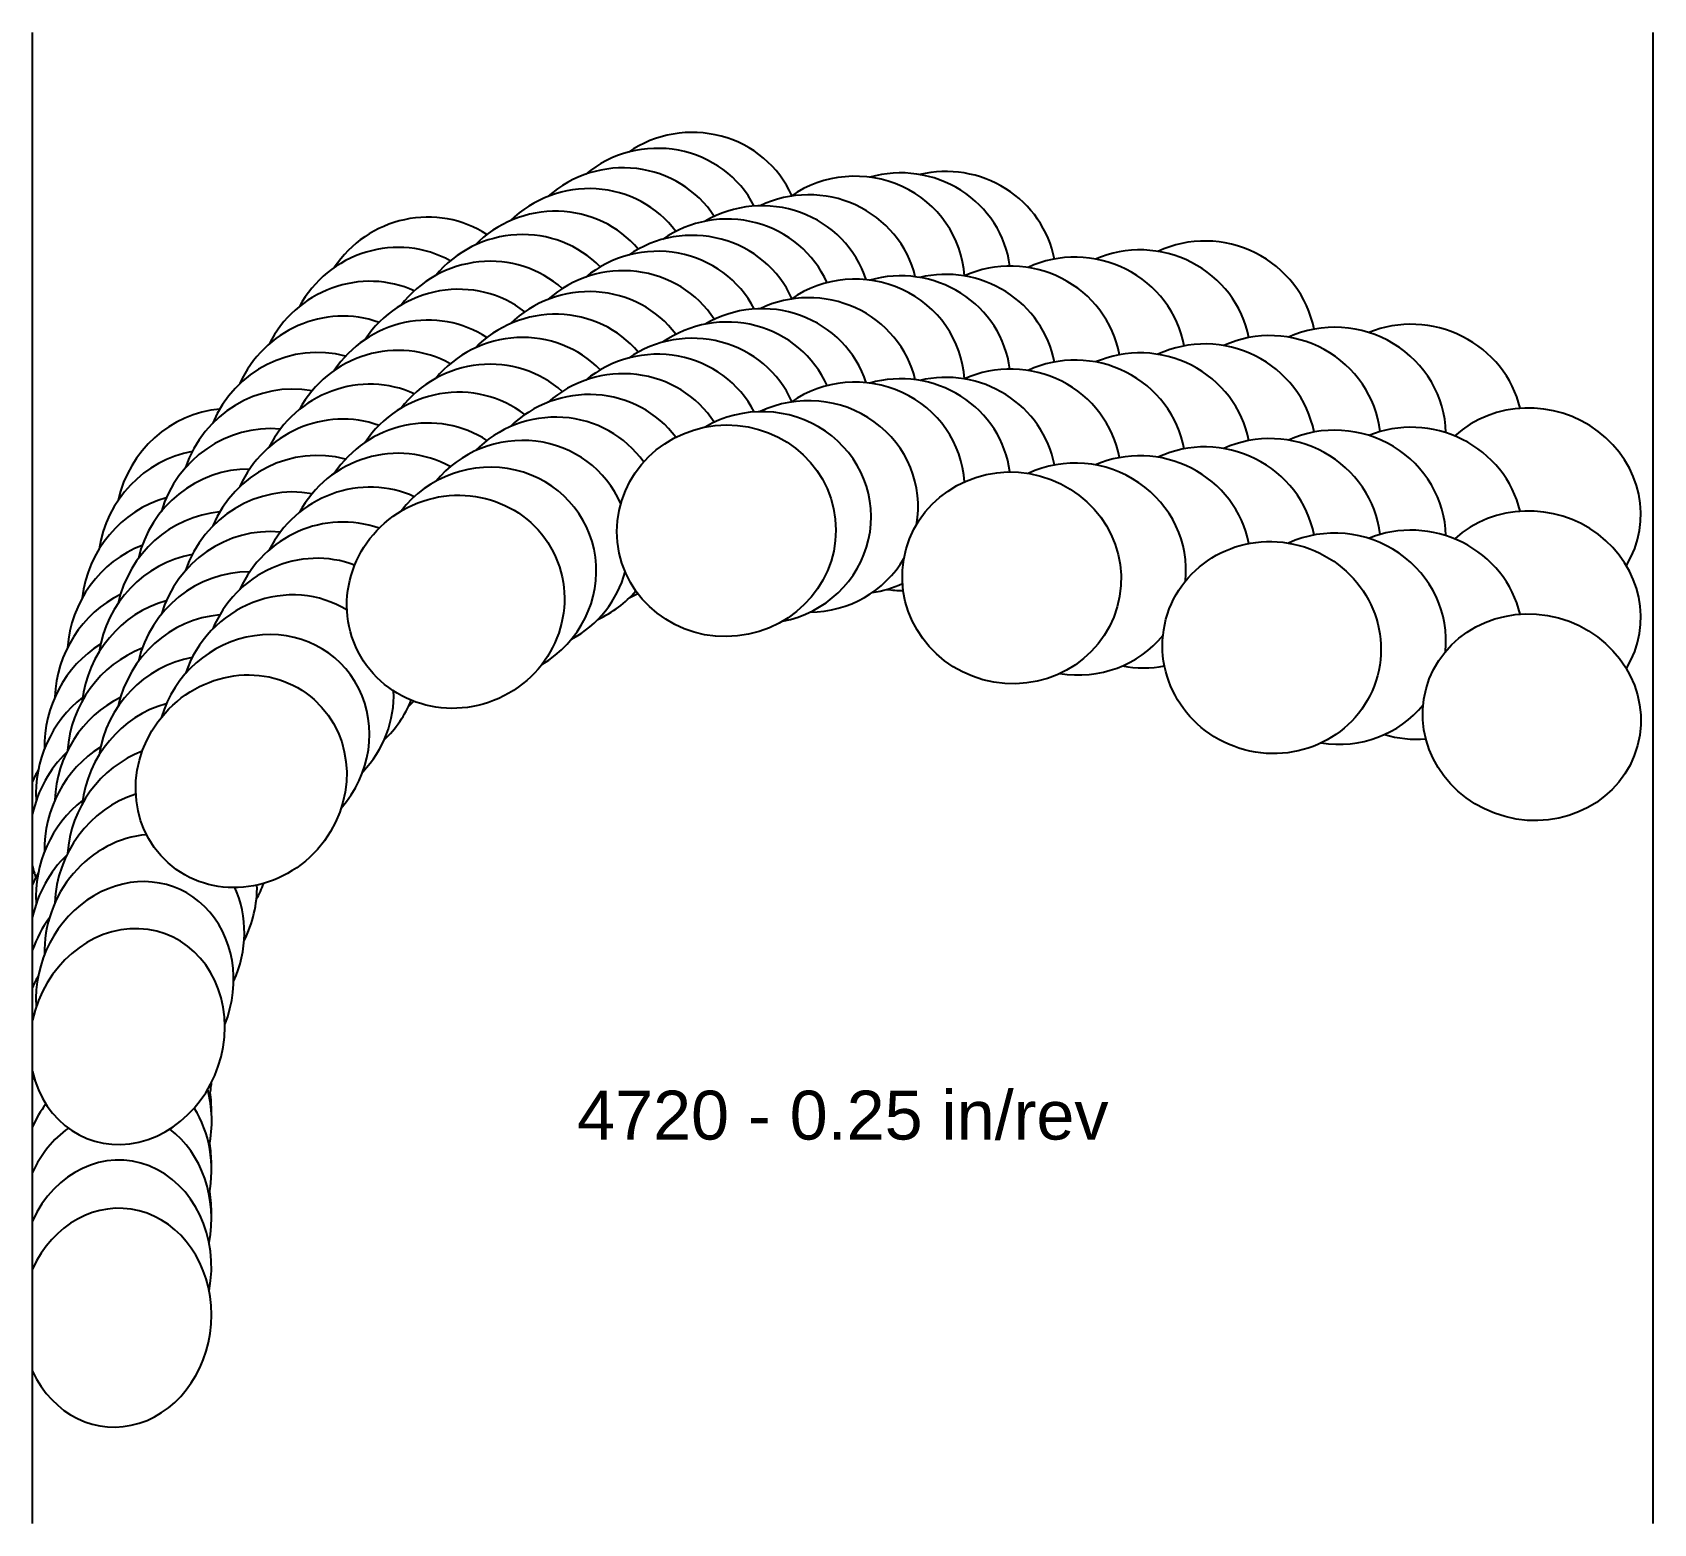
# Model space of a CAD drawing. Header units: inches. Extents: x -3.94 to 0, y -2.47 to 1.15.
import ezdxf
from ezdxf.enums import TextEntityAlignment as Align

# ---------------------------------------------------------------- set-up
doc = ezdxf.new("R2010")
doc.units = ezdxf.units.IN
doc.header["$MEASUREMENT"] = 0
for name, color, linetype, true_color in [('Blade_1', 30, 'Continuous', 0xff7f00), ('Blade_2', 7, 'Continuous', 0xcccc00), ('Blade_3', 7, 'Continuous', 0x00cc00), ('Blade_4', 7, 'Continuous', 0x00cccc), ('Blade_5', 7, 'Continuous', 0x0066cc), ('Blade_6', 190, 'Continuous', 0x7f00ff), ('Blade_7', 7, 'Continuous', 0xcc00cc), ('Blade_8', 7, 'Continuous', 0xcc0000)]:
    doc.layers.add(name, color=color, linetype=linetype, true_color=true_color)
doc.layers.add('Gage_Line', color=7, linetype='Continuous')
doc.styles.get("Standard").update_dxf_attribs({"font": 'arial.ttf'})

msp = doc.modelspace()

# ---------------------------------------------------------------- linework, layer by layer
at = {"layer": 'Blade_1'}
for centre, major_axis, ratio, start_param, end_param in [((-2.2517, 0.4432), (0.2645, 0.028), 0.965926, 6.583977, 8.374518), ((-1.5586, 0.3288), (0.2622, -0.045), 0.965926, 6.623041, 8.464893), ((-2.9093, 0.2708), (0.2368, 0.1212), 0.965926, 6.705974, 8.380301), ((-2.2517, 0.1932), (0.2645, 0.028), 0.965926, 6.583977, 8.374518), ((-0.9269, 0.1596), (0.2569, -0.0688), 0.965926, 6.650063, 8.56083), ((-1.5586, 0.0788), (0.2622, -0.045), 0.965926, 6.623041, 8.464893), ((-2.9093, 0.0208), (0.2368, 0.1212), 0.965926, 6.705974, 8.380301), ((-0.2952, -0.0097), (0.2569, -0.0688), 0.939693, 6.008418, 8.884347), ((-0.9269, -0.0904), (0.2569, -0.0688), 0.965926, 6.650063, 8.56083), ((-3.4304, -0.1651), (0.1774, 0.1982), 0.93358, 6.967256, 8.391177), ((-0.2952, -0.2597), (0.2569, -0.0688), 0.939693, 6.008418, 8.884347), ((-3.4304, -0.4151), (0.1774, 0.1982), 0.93358, 6.967256, 8.391177), ((-3.7073, -0.7851), (0.0944, 0.2487), 0.87462, 7.361054, 8.021328), ((-3.7073, -1.0351), (0.0944, 0.2487), 0.87462, 7.361054, 8.021328), ((-3.7073, -0.7851), (0.0944, 0.2487), 0.87462, 8.505707, 8.622398), ((-3.7073, -1.2851), (0.0944, 0.2487), 0.87462, 2.222522, 8.021328), ((-3.7334, -1.4679), (0.0232, 0.265), 0.866025, 4.783686, 4.966708), ((-3.7334, -1.9679), (0.0232, 0.265), 0.866025, 2.156155, 7.469986), ((-3.7334, -1.7179), (0.0232, 0.265), 0.866025, 4.783686, 5.00177)]:
    msp.add_ellipse(centre, major_axis=major_axis, ratio=ratio, start_param=start_param, end_param=end_param, dxfattribs=at)
for centre, major_axis, ratio in [((-2.2517, -0.0568), (0.2645, 0.028), 0.965926), ((-1.5586, -0.1712), (0.2622, -0.045), 0.965926), ((-2.9093, -0.2292), (0.2368, 0.1212), 0.965926), ((-0.9269, -0.3404), (0.2569, -0.0688), 0.965926), ((-0.2952, -0.5097), (0.2569, -0.0688), 0.939693), ((-3.4304, -0.6651), (0.1774, 0.1982), 0.93358)]:
    msp.add_ellipse(centre, major_axis=major_axis, ratio=ratio, dxfattribs=at)
at = {"layer": 'Blade_2'}
for centre, major_axis, ratio, start_param, end_param in [((-2.1661, 0.4755), (0.2655, 0.0159), 0.965926, 6.526974, 8.339374), ((-2.8321, 0.3391), (0.2421, 0.1102), 0.965926, 6.681743, 8.357074), ((-2.1661, 0.2255), (0.2655, 0.0159), 0.965926, 6.526974, 8.339374), ((-2.8321, 0.0891), (0.2421, 0.1102), 0.965926, 6.681743, 8.357074), ((-2.1661, -0.0245), (0.2655, 0.0159), 0.965926, 4.846233, 8.339374), ((-3.3767, -0.0671), (0.1864, 0.1898), 0.939693, 6.930115, 8.374905), ((-2.8321, -0.1609), (0.2421, 0.1102), 0.965926, 4.820223, 8.357074), ((-3.3767, -0.3171), (0.1864, 0.1898), 0.939693, 6.930115, 8.374905), ((-3.3767, -0.5671), (0.1864, 0.1898), 0.939693, 4.772931, 8.374905), ((-3.6888, -0.6702), (0.1057, 0.2441), 0.882948, 7.29498, 8.380466), ((-3.6888, -0.9202), (0.1057, 0.2441), 0.882948, 7.29498, 8.380466), ((-3.6888, -1.1702), (0.1057, 0.2441), 0.882948, 4.742053, 8.380466), ((-3.7334, -1.851), (0.0232, 0.265), 0.866025, 4.591337, 7.469986), ((-3.7334, -1.601), (0.0232, 0.265), 0.866025, 4.814259, 5.002782)]:
    msp.add_ellipse(centre, major_axis=major_axis, ratio=ratio, start_param=start_param, end_param=end_param, dxfattribs=at)
at = {"layer": 'Blade_3'}
for centre, major_axis, ratio, start_param, end_param in [((-2.052, 0.5022), (0.266, 0.0037), 0.965926, 6.495982, 8.299415), ((-2.753, 0.4044), (0.2469, 0.099), 0.965926, 6.658076, 8.369139), ((-1.4007, 0.3504), (0.2598, -0.057), 0.965926, 6.67016, 8.522866), ((-2.052, 0.2522), (0.266, 0.0037), 0.965926, 6.495982, 8.299415), ((-0.7689, 0.1811), (0.2569, -0.0688), 0.961262, 6.556186, 8.563206), ((-2.753, 0.1544), (0.2469, 0.099), 0.965926, 6.658076, 8.369139), ((-1.4007, 0.1004), (0.2598, -0.057), 0.965926, 6.67016, 8.522866), ((-3.3193, 0.029), (0.1949, 0.1811), 0.945519, 6.895511, 8.382385), ((-2.052, 0.0022), (0.266, 0.0037), 0.965926, 6.095213, 8.299415), ((-0.7689, -0.0689), (0.2569, -0.0688), 0.961262, 6.556186, 8.563206), ((-2.753, -0.0956), (0.2469, 0.099), 0.965926, 6.305703, 8.369139), ((-1.4007, -0.1496), (0.2598, -0.057), 0.965926, 6.392759, 8.522866), ((-3.3193, -0.221), (0.1949, 0.1811), 0.945519, 6.895511, 8.382385), ((-0.7689, -0.3189), (0.2569, -0.0688), 0.961262, 6.432588, 8.563206), ((-2.753, -0.0956), (0.2469, 0.099), 0.965926, 4.833723, 5.65025), ((-2.052, 0.0022), (0.266, 0.0037), 0.965926, 4.710338, 5.755946), ((-3.3193, -0.471), (0.1949, 0.1811), 0.945519, 6.53437, 8.382385), ((-1.4007, -0.1496), (0.2598, -0.057), 0.965926, 4.767267, 5.83122), ((-3.6655, -0.5552), (0.1168, 0.239), 0.891007, 7.240387, 8.384892), ((-3.3193, -0.471), (0.1949, 0.1811), 0.945519, 4.781677, 5.6043), ((-0.7689, -0.3189), (0.2569, -0.0688), 0.961262, 4.822058, 5.876304), ((-3.6655, -0.8052), (0.1168, 0.239), 0.891007, 7.240387, 8.384892), ((-3.6655, -1.0552), (0.1168, 0.239), 0.891007, 6.763144, 8.384892), ((-3.6655, -1.0552), (0.1168, 0.239), 0.891007, 4.745829, 5.653147), ((-3.7334, -1.4835), (0.0232, 0.265), 0.866025, 4.842455, 4.999737), ((-3.7334, -1.7335), (0.0232, 0.265), 0.866025, 6.913556, 7.469986), ((-3.7334, -1.7335), (0.0232, 0.265), 0.866025, 4.590008, 5.788037)]:
    msp.add_ellipse(centre, major_axis=major_axis, ratio=ratio, start_param=start_param, end_param=end_param, dxfattribs=at)
at = {"layer": 'Blade_4'}
for centre, major_axis, ratio, start_param, end_param in [((-2.6722, 0.4612), (0.2512, 0.0875), 0.965926, 6.636152, 8.328539), ((-2.6722, 0.2112), (0.2512, 0.0875), 0.965926, 6.636152, 8.328539), ((-3.2585, 0.1178), (0.203, 0.1719), 0.951057, 6.857781, 8.353926), ((-2.6722, -0.0388), (0.2512, 0.0875), 0.965926, 6.552661, 8.328539), ((-3.2585, -0.1322), (0.203, 0.1719), 0.951057, 6.857781, 8.353926), ((-3.2585, -0.3822), (0.203, 0.1719), 0.951057, 6.766454, 8.353926), ((-3.6375, -0.4458), (0.1277, 0.2334), 0.898794, 7.188156, 8.368128), ((-2.6722, -0.0388), (0.2512, 0.0875), 0.965926, 4.808401, 5.246835), ((-3.6375, -0.6958), (0.1277, 0.2334), 0.898794, 7.188156, 8.368128), ((-3.2585, -0.3822), (0.203, 0.1719), 0.951057, 4.77168, 5.216331), ((-3.6375, -0.9458), (0.1277, 0.2334), 0.898794, 7.030363, 8.368128), ((-3.6375, -0.9458), (0.1277, 0.2334), 0.898794, 4.747489, 5.279488), ((-3.7334, -1.6194), (0.0353, 0.2636), 0.866025, 7.272235, 7.519653), ((-3.7334, -1.6194), (0.0353, 0.2636), 0.866025, 4.63924, 5.478304)]:
    msp.add_ellipse(centre, major_axis=major_axis, ratio=ratio, start_param=start_param, end_param=end_param, dxfattribs=at)
at = {"layer": 'Blade_5'}
for centre, major_axis, ratio, start_param, end_param in [((-1.9388, 0.5472), (0.2659, -0.0086), 0.965926, 6.374311, 8.511384), ((-2.59, 0.5164), (0.2549, 0.0759), 0.965926, 6.624743, 8.354403), ((-1.2427, 0.3678), (0.2569, -0.0688), 0.965926, 6.727798, 8.542704), ((-1.9388, 0.2972), (0.2659, -0.0086), 0.965926, 6.374311, 8.511384), ((-2.59, 0.2664), (0.2549, 0.0759), 0.965926, 6.624743, 8.354403), ((-3.1943, 0.2056), (0.2107, 0.1624), 0.956305, 6.831445, 8.37044), ((-0.582, 0.1908), (0.2569, -0.0688), 0.951057, 6.755398, 8.527928), ((-1.2427, 0.1178), (0.2569, -0.0688), 0.965926, 6.727798, 8.542704), ((-1.9388, 0.0472), (0.2659, -0.0086), 0.965926, 6.374311, 8.511384), ((-2.59, 0.0164), (0.2549, 0.0759), 0.965926, 6.624743, 8.354403), ((-3.1943, -0.0444), (0.2107, 0.1624), 0.956305, 6.831445, 8.37044), ((-0.582, -0.0592), (0.2569, -0.0688), 0.951057, 6.755398, 8.527928), ((-1.2427, -0.1322), (0.2569, -0.0688), 0.965926, 6.727798, 8.542704), ((-3.1943, -0.2944), (0.2107, 0.1624), 0.956305, 6.831445, 8.37044), ((-0.582, -0.3092), (0.2569, -0.0688), 0.951057, 6.755398, 8.527928), ((-3.6048, -0.3354), (0.1383, 0.2272), 0.906308, 7.143773, 8.378493), ((-1.9388, 0.0472), (0.2659, -0.0086), 0.965926, 4.9004, 5.190546), ((-2.59, 0.0164), (0.2549, 0.0759), 0.965926, 4.832845, 4.915564), ((-3.6048, -0.5854), (0.1383, 0.2272), 0.906308, 7.143773, 8.378493), ((-1.2427, -0.1322), (0.2569, -0.0688), 0.965926, 4.788289, 5.17533), ((-3.1943, -0.2944), (0.2107, 0.1624), 0.956305, 4.785663, 4.854114), ((-0.582, -0.3092), (0.2569, -0.0688), 0.951057, 4.689305, 5.073513), ((-3.6048, -0.8354), (0.1383, 0.2272), 0.906308, 7.143773, 8.378493), ((-3.7334, -1.0025), (0.0474, 0.2617), 0.866025, 7.539984, 7.567889), ((-3.6048, -0.8354), (0.1383, 0.2272), 0.906308, 4.752318, 4.912459), ((-3.7334, -1.5025), (0.0474, 0.2617), 0.866025, 7.539984, 7.567889), ((-3.7334, -1.5025), (0.0474, 0.2617), 0.866025, 4.684716, 5.210965)]:
    msp.add_ellipse(centre, major_axis=major_axis, ratio=ratio, start_param=start_param, end_param=end_param, dxfattribs=at)
at = {"layer": 'Blade_6'}
for centre, major_axis, ratio, start_param, end_param in [((-2.5066, 0.5672), (0.2582, 0.0641), 0.965926, 6.604228, 8.353562), ((-1.8269, 0.5553), (0.2652, -0.0207), 0.965926, 6.483643, 8.221563), ((-3.1271, 0.2899), (0.2179, 0.1526), 0.961262, 6.798742, 8.370018), ((-2.5066, 0.3172), (0.2582, 0.0641), 0.965926, 6.604228, 8.353562), ((-1.8269, 0.3053), (0.2652, -0.0207), 0.965926, 6.483643, 8.221563), ((-2.5066, 0.0672), (0.2582, 0.0641), 0.965926, 6.604228, 8.353562), ((-1.8269, 0.0553), (0.2652, -0.0207), 0.965926, 6.483643, 8.221563), ((-3.1271, 0.0399), (0.2179, 0.1526), 0.961262, 6.798742, 8.370018), ((-3.1271, -0.2101), (0.2179, 0.1526), 0.961262, 6.798742, 8.370018), ((-3.5676, -0.227), (0.1485, 0.2207), 0.913545, 7.097812, 8.37791), ((-3.5676, -0.477), (0.1485, 0.2207), 0.913545, 7.097812, 8.37791), ((-1.8269, 0.0553), (0.2652, -0.0207), 0.965926, 4.652822, 4.80589), ((-3.5676, -0.727), (0.1485, 0.2207), 0.913545, 7.097812, 8.37791), ((-3.7333, -1.3856), (0.0594, 0.2593), 0.866025, 4.734608, 4.86875)]:
    msp.add_ellipse(centre, major_axis=major_axis, ratio=ratio, start_param=start_param, end_param=end_param, dxfattribs=at)
at = {"layer": 'Blade_7'}
for centre, major_axis, ratio, start_param, end_param in [((-2.4222, 0.6147), (0.2608, 0.0522), 0.965926, 6.551671, 8.363864), ((-1.7165, 0.5587), (0.264, -0.0329), 0.965926, 6.584788, 8.222914), ((-3.0571, 0.3718), (0.2247, 0.1424), 0.965926, 6.767839, 8.379607), ((-2.4222, 0.3647), (0.2608, 0.0522), 0.965926, 6.551671, 8.363864), ((-1.0848, 0.3894), (0.2569, -0.0688), 0.965926, 6.723476, 8.570116), ((-1.7165, 0.3087), (0.264, -0.0329), 0.965926, 6.584788, 8.222914), ((-1.0848, 0.1394), (0.2569, -0.0688), 0.965926, 6.723476, 8.570116), ((-3.0571, 0.1218), (0.2247, 0.1424), 0.965926, 6.767839, 8.379607), ((-2.4222, 0.1147), (0.2608, 0.0522), 0.965926, 6.551671, 8.363864), ((-1.7165, 0.0587), (0.264, -0.0329), 0.965926, 6.584788, 8.222914), ((-3.526, -0.1195), (0.1585, 0.2136), 0.920505, 7.054344, 8.383826), ((-3.0571, -0.1282), (0.2247, 0.1424), 0.965926, 6.767839, 8.379607), ((-1.0848, -0.1106), (0.2569, -0.0688), 0.965926, 6.723476, 8.570116), ((-3.526, -0.3695), (0.1585, 0.2136), 0.920505, 7.054344, 8.383826), ((-3.526, -0.6195), (0.1585, 0.2136), 0.920505, 7.054344, 8.383826), ((-3.7296, -0.7674), (0.0712, 0.2563), 0.866025, 7.573844, 7.695037), ((-3.7296, -1.0174), (0.0712, 0.2563), 0.866025, 7.573844, 7.695037), ((-3.7296, -1.2674), (0.0712, 0.2563), 0.866025, 7.573844, 7.695037)]:
    msp.add_ellipse(centre, major_axis=major_axis, ratio=ratio, start_param=start_param, end_param=end_param, dxfattribs=at)
at = {"layer": 'Blade_8'}
for centre, major_axis, ratio, start_param, end_param in [((-2.3372, 0.6535), (0.263, 0.0402), 0.965926, 6.540944, 8.317723), ((-2.9844, 0.4456), (0.231, 0.1319), 0.965926, 6.740722, 8.334041), ((-2.3372, 0.4035), (0.263, 0.0402), 0.965926, 6.540944, 8.317723), ((-2.9844, 0.1956), (0.231, 0.1319), 0.965926, 6.740722, 8.334041), ((-2.3372, 0.1535), (0.263, 0.0402), 0.965926, 6.540944, 8.317723), ((-3.4802, -0.0187), (0.1682, 0.2061), 0.927184, 7.013632, 8.360592), ((-2.9844, -0.0544), (0.231, 0.1319), 0.965926, 6.740722, 8.334041), ((-3.4802, -0.2687), (0.1682, 0.2061), 0.927184, 7.013632, 8.360592), ((-3.4802, -0.5187), (0.1682, 0.2061), 0.927184, 7.013632, 8.360592), ((-3.721, -1.1537), (0.0829, 0.2528), 0.866025, 7.492113, 7.826031)]:
    msp.add_ellipse(centre, major_axis=major_axis, ratio=ratio, start_param=start_param, end_param=end_param, dxfattribs=at)
at = {"layer": 'Gage_Line'}
for p, q in [((-3.9375, -2.4679), (-3.9375, 1.1535)), ((0, -2.4679), (0, 1.1535))]:
    msp.add_line(p, q, dxfattribs=at)

# ---------------------------------------------------------------- texts
msp.add_text('4720 - 0.25 in/rev', height=0.11875).set_placement((-1.9688, -1.4759), align=Align.MIDDLE_CENTER)

doc.saveas('drawing.dxf')
